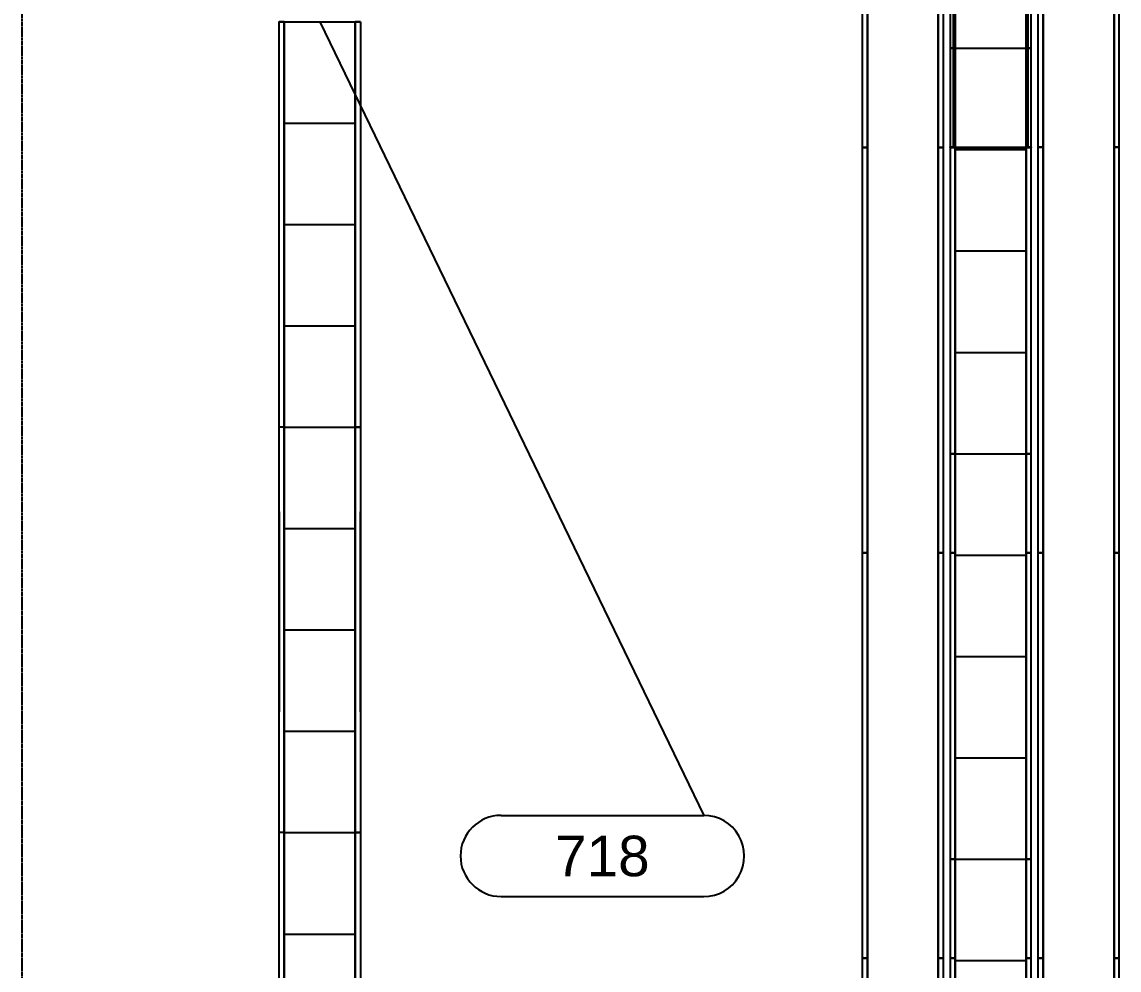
# Model space of a CAD drawing. Header units: inches. Extents: x -21257 to 11444, y 0 to 8704.
# Drawn here: x 3328.1 to 3652.7, y 878.5 to 1159.2 of the extents above; entities that cross this region are included whole.
import ezdxf
from ezdxf.enums import TextEntityAlignment as Align

# ---------------------------------------------------------------- set-up
doc = ezdxf.new("R2010")
doc.units = ezdxf.units.IN
doc.header["$MEASUREMENT"] = 0
doc.linetypes.add('CENTER2', pattern=[1.125, 0.75, -0.125, 0.125, -0.125])
for name, color, linetype in [('600-CONV-LAYOUT', 3, 'Continuous'), ('600-CONV-LAYOUT-LOWER', 3, 'Continuous'), ('700-CONV-LAYOUT', 30, 'Continuous'), ('700-CONV-LAYOUT-UPPER', 30, 'Continuous'), ('700-CONV-NUMBERS', 30, 'Continuous'), ('Bldg_Cline', 8, 'CENTER2')]:
    doc.layers.add(name, color=color, linetype=linetype)
doc.styles.get("Standard").update_dxf_attribs({"font": 'helvl.shx'})

# ---------------------------------------------------------------- blocks, each defined once
blk = doc.blocks.new('DCBLOCK')
at = {"linetype": 'Continuous'}
for p, q in [((-0.625, 0), (0, 0)), ((-0.625, -0.25), (0, -0.25))]:
    blk.add_line(p, q, dxfattribs=at)
for centre, start, end in [((-0.625, -0.125), 90, 269.9999), ((0, -0.125), 269.9999, 90)]:
    blk.add_arc(centre, 0.125, start, end)
blk.add_attdef('FORTNAITEM', text='', height=0.125).set_placement((-0.3125, -0.125), align=Align.MIDDLE_CENTER)
at = {"flags": 1}
blk.add_attdef('SERIALNUM', (-0.625, -0.3437), '', height=0.125, dxfattribs=at)
blk = doc.blocks.new('Promise-US15-100330-00-10-003 Bldg Colums')
at = {"layer": 'Bldg_Cline'}
blk.add_line((2400, 7192), (2400, 8), dxfattribs=at)

msp = doc.modelspace()

# ---------------------------------------------------------------- linework, layer by layer
at = {"layer": '600-CONV-LAYOUT', "color": 3, "linetype": 'Continuous'}
for p, q in [((3604.25, 1151.35, 1.07), (3625.25, 1151.35, 1.07)), ((3604.25, 1121.35, 1.07), (3625.25, 1121.35, 1.07)), ((3604.25, 1091.35, 1.07), (3625.25, 1091.35, 1.07)), ((3604.25, 1061.35, 1.07), (3625.25, 1061.35, 1.07)), ((3604.25, 1031.35, 1.07), (3625.25, 1031.35, 1.07)), ((3604.25, 1001.35, 1.07), (3625.25, 1001.35, 1.07)), ((3604.25, 971.35, 1.07), (3625.25, 971.35, 1.07)), ((3604.25, 941.35, 1.07), (3625.25, 941.35, 1.07)), ((3604.25, 911.35, 1.07), (3625.25, 911.35, 1.07)), ((3604.25, 881.35, 1.07), (3625.25, 881.35, 1.07))]:
    msp.add_line(p, q, dxfattribs=at)
at = {"layer": '600-CONV-LAYOUT', "color": 3}
for points in [[(3604.25, 677.25), (3604.25, 1241.35, 1.07), (3602.75, 1241.35, 1.07), (3602.75, 677.25)], [(3604.25, 677.25, -6.5), (3604.25, 1241.35, -5.43), (3602.75, 1241.35, -5.43), (3602.75, 677.25, -6.5)], [(3604.25, 677.25), (3604.25, 1241.35, 1.07), (3604.25, 1241.35, -5.43), (3604.25, 677.25, -6.5)], [(3625.25, 677.25), (3625.25, 1241.35, 1.07), (3604.25, 1241.35, 1.07), (3604.25, 677.25)], [(3626.75, 677.25), (3626.75, 1241.35, 1.07), (3625.25, 1241.35, 1.07), (3625.25, 677.25)], [(3626.75, 677.25, -6.5), (3626.75, 1241.35, -5.43), (3625.25, 1241.35, -5.43), (3625.25, 677.25, -6.5)], [(3625.25, 677.25), (3625.25, 1241.35, 1.07), (3625.25, 1241.35, -5.43), (3625.25, 677.25, -6.5)], [(3604.25, 1151.35, 1.07), (3604.25, 1151.35, -5.43), (3602.75, 1151.35, -5.43), (3602.75, 1151.35, 1.07)], [(3626.75, 1151.35, 1.07), (3626.75, 1151.35, -5.43), (3625.25, 1151.35, -5.43), (3625.25, 1151.35, 1.07)], [(3604.25, 1031.35, 1.07), (3604.25, 1031.35, -5.43), (3602.75, 1031.35, -5.43), (3602.75, 1031.35, 1.07)], [(3626.75, 1031.35, 1.07), (3626.75, 1031.35, -5.43), (3625.25, 1031.35, -5.43), (3625.25, 1031.35, 1.07)], [(3604.25, 911.35, 1.07), (3604.25, 911.35, -5.43), (3602.75, 911.35, -5.43), (3602.75, 911.35, 1.07)], [(3626.75, 911.35, 1.07), (3626.75, 911.35, -5.43), (3625.25, 911.35, -5.43), (3625.25, 911.35, 1.07)]]:
    msp.add_3dface(points, dxfattribs=at)
at = {"layer": '600-CONV-LAYOUT-LOWER', "color": 3}
for points in [[(3576.75, 1241.97, -199.93), (3576.75, 707.97, -199.93), (3578.25, 707.97, -199.93), (3578.25, 1241.97, -199.93)], [(3576.75, 1241.97, -203.43), (3576.75, 707.97, -203.43), (3578.25, 707.97, -203.43), (3578.25, 1241.97, -203.43)], [(3578.25, 1241.97, -199.93), (3578.25, 707.97, -199.93), (3578.25, 707.97, -203.43), (3578.25, 1241.97, -203.43)], [(3578.25, 1241.97, -199.93), (3578.25, 707.97, -199.93), (3599.25, 707.97, -199.93), (3599.25, 1241.97, -199.93)], [(3599.25, 1241.97, -199.93), (3599.25, 707.97, -199.93), (3600.75, 707.97, -199.93), (3600.75, 1241.97, -199.93)], [(3599.25, 1241.97, -203.43), (3599.25, 707.97, -203.43), (3600.75, 707.97, -203.43), (3600.75, 1241.97, -203.43)], [(3599.25, 1241.97, -199.93), (3599.25, 707.97, -199.93), (3599.25, 707.97, -203.43), (3599.25, 1241.97, -203.43)], [(3602.75, 1241.6, -190.42), (3602.75, 1122.2, -202.42), (3603.75, 1122.2, -202.42), (3603.75, 1241.6, -190.42)], [(3602.75, 1241.35, -187.93), (3602.75, 1121.95, -199.93), (3603.75, 1121.95, -199.93), (3603.75, 1241.35, -187.93)], [(3603.75, 1241.35, -187.93), (3603.75, 1121.95, -199.93), (3603.75, 1122.2, -202.42), (3603.75, 1241.6, -190.42)], [(3603.75, 1241.35, -187.93), (3603.75, 1121.95, -199.93), (3625.75, 1121.95, -199.93), (3625.75, 1241.35, -187.93)], [(3625.75, 1241.6, -190.42), (3625.75, 1122.2, -202.42), (3626.75, 1122.2, -202.42), (3626.75, 1241.6, -190.42)], [(3625.75, 1241.35, -187.93), (3625.75, 1121.95, -199.93), (3625.75, 1122.2, -202.42), (3625.75, 1241.6, -190.42)], [(3625.75, 1241.35, -187.93), (3625.75, 1121.95, -199.93), (3626.75, 1121.95, -199.93), (3626.75, 1241.35, -187.93)], [(3628.75, 1242.04, -199.93), (3628.75, 708.04, -199.93), (3630.25, 708.04, -199.93), (3630.25, 1242.04, -199.93)], [(3628.75, 1242.04, -203.43), (3628.75, 708.04, -203.43), (3630.25, 708.04, -203.43), (3630.25, 1242.04, -203.43)], [(3630.25, 1242.04, -199.93), (3630.25, 708.04, -199.93), (3630.25, 708.04, -203.43), (3630.25, 1242.04, -203.43)], [(3630.25, 1242.04, -199.93), (3630.25, 708.04, -199.93), (3651.25, 708.04, -199.93), (3651.25, 1242.04, -199.93)], [(3651.25, 1242.04, -199.93), (3651.25, 708.04, -199.93), (3652.75, 708.04, -199.93), (3652.75, 1242.04, -199.93)], [(3651.25, 1242.04, -203.43), (3651.25, 708.04, -203.43), (3652.75, 708.04, -203.43), (3652.75, 1242.04, -203.43)], [(3651.25, 1242.04, -199.93), (3651.25, 708.04, -199.93), (3651.25, 708.04, -203.43), (3651.25, 1242.04, -203.43)], [(3576.75, 1121.97, -199.93), (3576.75, 1121.97, -203.43), (3578.25, 1121.97, -203.43), (3578.25, 1121.97, -199.93)], [(3599.25, 1121.97, -199.93), (3599.25, 1121.97, -203.43), (3600.75, 1121.97, -203.43), (3600.75, 1121.97, -199.93)], [(3602.75, 1121.95, -199.93), (3602.75, 1122.2, -202.42), (3603.75, 1122.2, -202.42), (3603.75, 1121.95, -199.93)], [(3602.75, 1121.97, -199.93), (3602.75, 707.97, -199.93), (3604.25, 707.97, -199.93), (3604.25, 1121.97, -199.93)], [(3602.75, 1121.97, -203.43), (3602.75, 707.97, -203.43), (3604.25, 707.97, -203.43), (3604.25, 1121.97, -203.43)], [(3602.75, 1121.97, -199.93), (3602.75, 1121.97, -203.43), (3604.25, 1121.97, -203.43), (3604.25, 1121.97, -199.93)], [(3604.25, 1121.97, -199.93), (3604.25, 707.97, -199.93), (3604.25, 707.97, -203.43), (3604.25, 1121.97, -203.43)], [(3604.25, 1121.97, -199.93), (3604.25, 707.97, -199.93), (3625.25, 707.97, -199.93), (3625.25, 1121.97, -199.93)], [(3625.25, 1121.97, -199.93), (3625.25, 707.97, -199.93), (3626.75, 707.97, -199.93), (3626.75, 1121.97, -199.93)], [(3625.25, 1121.97, -203.43), (3625.25, 707.97, -203.43), (3626.75, 707.97, -203.43), (3626.75, 1121.97, -203.43)], [(3625.25, 1121.97, -199.93), (3625.25, 707.97, -199.93), (3625.25, 707.97, -203.43), (3625.25, 1121.97, -203.43)], [(3625.25, 1121.97, -199.93), (3625.25, 1121.97, -203.43), (3626.75, 1121.97, -203.43), (3626.75, 1121.97, -199.93)], [(3626.75, 1121.95, -199.93), (3625.75, 1121.95, -199.93), (3625.75, 1122.2, -202.42), (3626.75, 1122.2, -202.42)], [(3628.75, 1122.04, -199.93), (3628.75, 1122.04, -203.43), (3630.25, 1122.04, -203.43), (3630.25, 1122.04, -199.93)], [(3651.25, 1122.04, -199.93), (3651.25, 1122.04, -203.43), (3652.75, 1122.04, -203.43), (3652.75, 1122.04, -199.93)], [(3576.75, 1001.97, -199.93), (3576.75, 1001.97, -203.43), (3578.25, 1001.97, -203.43), (3578.25, 1001.97, -199.93)], [(3599.25, 1001.97, -199.93), (3599.25, 1001.97, -203.43), (3600.75, 1001.97, -203.43), (3600.75, 1001.97, -199.93)], [(3602.75, 1001.97, -199.93), (3602.75, 1001.97, -203.43), (3604.25, 1001.97, -203.43), (3604.25, 1001.97, -199.93)], [(3625.25, 1001.97, -199.93), (3625.25, 1001.97, -203.43), (3626.75, 1001.97, -203.43), (3626.75, 1001.97, -199.93)], [(3628.75, 1002.04, -199.93), (3628.75, 1002.04, -203.43), (3630.25, 1002.04, -203.43), (3630.25, 1002.04, -199.93)], [(3651.25, 1002.04, -199.93), (3651.25, 1002.04, -203.43), (3652.75, 1002.04, -203.43), (3652.75, 1002.04, -199.93)], [(3576.75, 881.97, -199.93), (3576.75, 881.97, -203.43), (3578.25, 881.97, -203.43), (3578.25, 881.97, -199.93)], [(3599.25, 881.97, -199.93), (3599.25, 881.97, -203.43), (3600.75, 881.97, -203.43), (3600.75, 881.97, -199.93)], [(3602.75, 881.97, -199.93), (3602.75, 881.97, -203.43), (3604.25, 881.97, -203.43), (3604.25, 881.97, -199.93)], [(3625.25, 881.97, -199.93), (3625.25, 881.97, -203.43), (3626.75, 881.97, -203.43), (3626.75, 881.97, -199.93)], [(3628.75, 882.04, -199.93), (3628.75, 882.04, -203.43), (3630.25, 882.04, -203.43), (3630.25, 882.04, -199.93)], [(3651.25, 882.04, -199.93), (3651.25, 882.04, -203.43), (3652.75, 882.04, -203.43), (3652.75, 882.04, -199.93)]]:
    msp.add_3dface(points, dxfattribs=at)
at = {"layer": '700-CONV-LAYOUT', "linetype": 'Continuous'}
for p, q in [((3405.7, 1159.15, 263.5), (3404.2, 1159.15, 263.5)), ((3405.7, 1159.15, 270), (3404.2, 1159.15, 270)), ((3405.7, 1159.15, 270), (3405.7, 1159.15, 263.5)), ((3426.7, 1159.15, 263.5), (3428.2, 1159.15, 263.5)), ((3426.7, 1159.15, 270), (3426.7, 1159.15, 263.5)), ((3428.2, 1159.15, 270), (3426.7, 1159.15, 270))]:
    msp.add_line(p, q, dxfattribs=at)
at = {"layer": '700-CONV-LAYOUT-UPPER', "linetype": 'Continuous'}
for p, q in [((3405.7, 1129.15, 270), (3426.7, 1129.15, 270)), ((3405.7, 1099.15, 270), (3426.7, 1099.15, 270)), ((3405.7, 1069.15, 270), (3426.7, 1069.15, 270)), ((3405.7, 1039.15, 263.5), (3404.2, 1039.15, 263.5)), ((3405.7, 1039.15, 270), (3404.2, 1039.15, 270)), ((3405.7, 1039.15, 270), (3405.7, 1039.15, 263.5)), ((3405.7, 1039.15, 270), (3426.7, 1039.15, 270)), ((3426.7, 1039.15, 263.5), (3428.2, 1039.15, 263.5)), ((3426.7, 1039.15, 270), (3426.7, 1039.15, 263.5)), ((3428.2, 1039.15, 270), (3426.7, 1039.15, 270)), ((3405.7, 1009.15, 270), (3426.7, 1009.15, 270)), ((3405.7, 979.15, 270), (3426.7, 979.15, 270)), ((3405.7, 949.15, 270), (3426.7, 949.15, 270)), ((3405.7, 919.15, 263.5), (3404.2, 919.15, 263.5)), ((3405.7, 919.15, 270), (3404.2, 919.15, 270)), ((3405.7, 919.15, 270), (3405.7, 919.15, 263.5)), ((3405.7, 919.15, 270), (3426.7, 919.15, 270)), ((3426.7, 919.15, 263.5), (3428.2, 919.15, 263.5)), ((3426.7, 919.15, 270), (3426.7, 919.15, 263.5)), ((3428.2, 919.15, 270), (3426.7, 919.15, 270)), ((3405.7, 889.15, 270), (3426.7, 889.15, 270))]:
    msp.add_line(p, q, dxfattribs=at)
at = {"layer": '700-CONV-LAYOUT-UPPER'}
for points in [[(3405.7, 1159.15, 263.5), (3405.7, 679.15, 263.5), (3404.2, 679.15, 263.5), (3404.2, 1159.15, 263.5)], [(3405.7, 1159.15, 270), (3405.7, 679.15, 270), (3404.2, 679.15, 270), (3404.2, 1159.15, 270)], [(3426.7, 1159.15, 270), (3426.7, 679.15, 270), (3405.7, 679.15, 270), (3405.7, 1159.15, 270)], [(3405.7, 1159.15, 270), (3405.7, 679.15, 270), (3405.7, 679.15, 263.5), (3405.7, 1159.15, 263.5)], [(3426.7, 1159.15, 270), (3426.7, 679.15, 270), (3426.7, 679.15, 263.5), (3426.7, 1159.15, 263.5)], [(3428.2, 1159.15, 263.5), (3428.2, 679.15, 263.5), (3426.7, 679.15, 263.5), (3426.7, 1159.15, 263.5)], [(3428.2, 1159.15, 270), (3428.2, 679.15, 270), (3426.7, 679.15, 270), (3426.7, 1159.15, 270)], [(3404.2, 993.15, 263.5), (3404.2, 993.15, 251.18), (3404.2, 1014.15, 263.5), (3404.2, 993.15, 263.5)], [(3428.2, 993.15, 263.5), (3428.2, 993.15, 251.18), (3428.2, 1014.15, 263.5), (3428.2, 993.15, 263.5)], [(3404.2, 954.9, 263.5), (3404.2, 954.9, 251.18), (3404.2, 993.15, 251.18), (3404.2, 993.15, 263.5)], [(3428.2, 954.9, 263.5), (3428.2, 954.9, 251.18), (3428.2, 993.15, 251.18), (3428.2, 993.15, 263.5)]]:
    msp.add_3dface(points, dxfattribs=at)
at = {"layer": '700-CONV-NUMBERS', "linetype": 'Continuous'}
msp.add_line((3416.2, 1159.15, 270), (3529.84, 924.25, 360), dxfattribs=at)

# ---------------------------------------------------------------- block references
msp.add_blockref('Promise-US15-100330-00-10-003 Bldg Colums', (928.05, 515.51))
at = {"layer": '700-CONV-NUMBERS', "xscale": 96, "yscale": 96, "zscale": 96}
msp.add_blockref('DCBLOCK', (3529.84, 924.25, 360), dxfattribs=at).add_auto_attribs({'FORTNAITEM': '718'})

doc.saveas('drawing.dxf')
